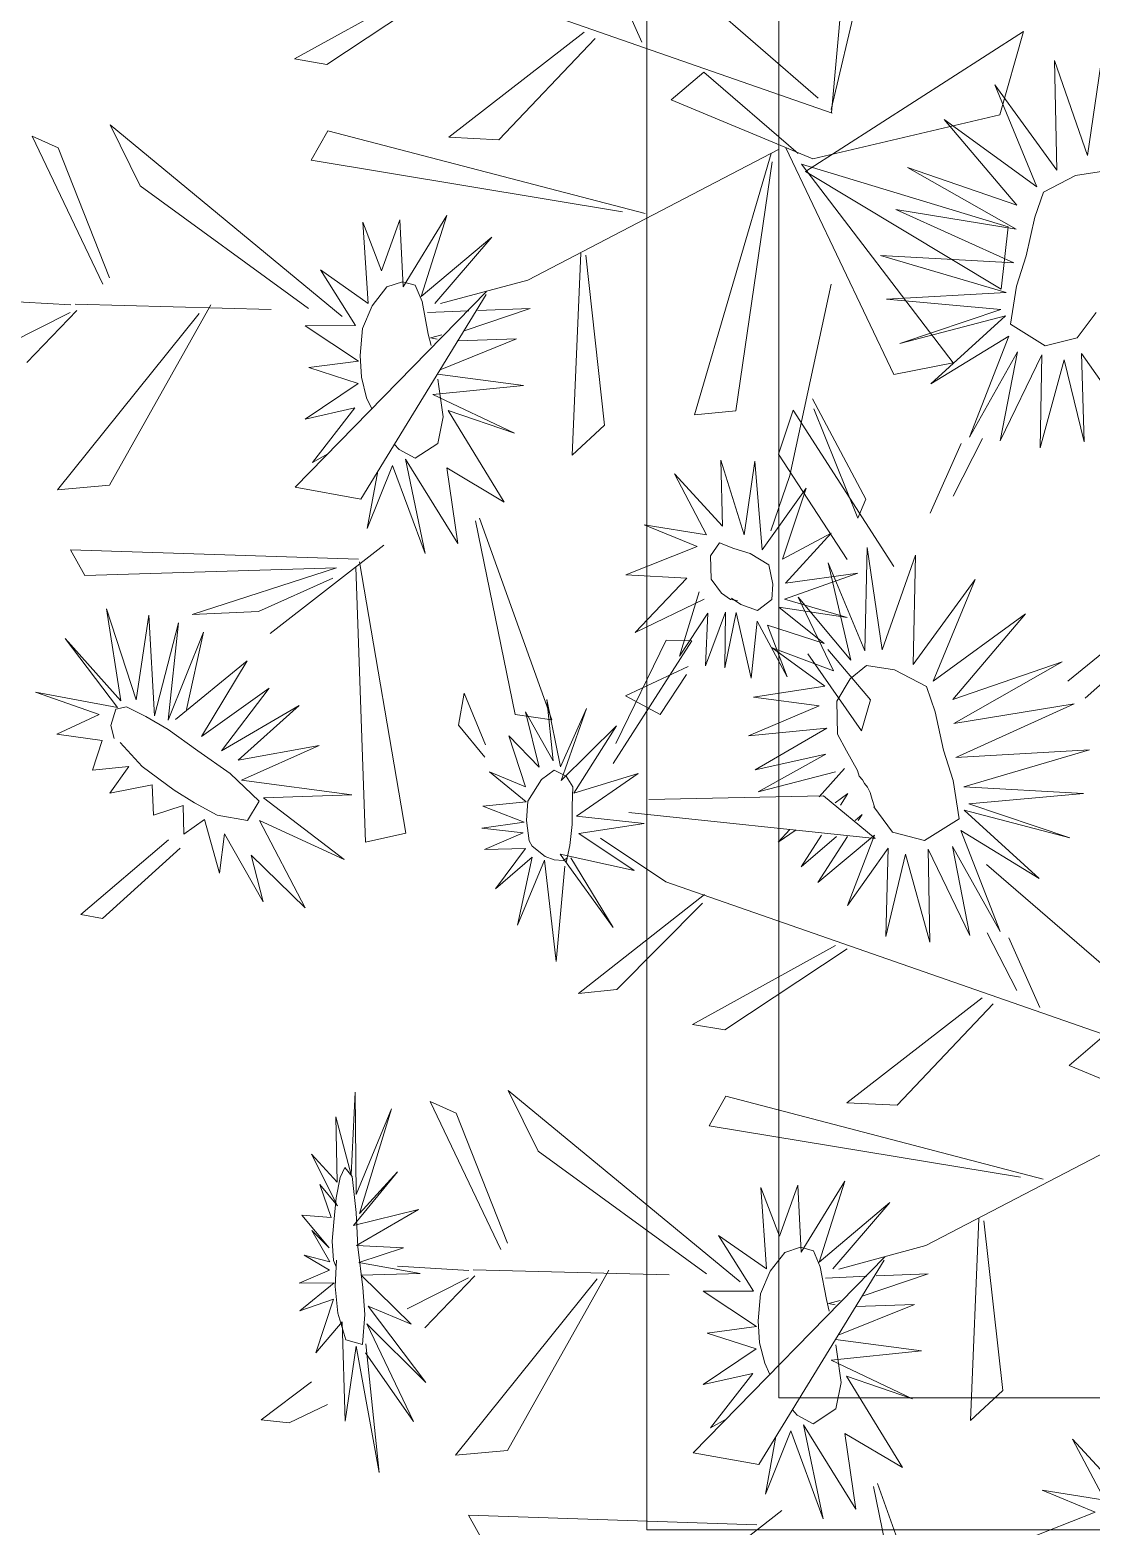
# Model space of a CAD drawing. Header units: inches. Extents: x 15 to 22798, y 21 to 21519.
# Drawn here: x 6866.84 to 6889.14, y 15019.74 to 15051.2 of the extents above; entities that cross this region are included whole.
import ezdxf

# ---------------------------------------------------------------- set-up
doc = ezdxf.new("R2010")
doc.units = ezdxf.units.IN
doc.header["$MEASUREMENT"] = 0
doc.layers.add('ARREDAMENTO', color=8, linetype='Continuous', lineweight=13)

msp = doc.modelspace()

# ---------------------------------------------------------------- linework, layer by layer
at = {"layer": 'ARREDAMENTO', "linetype": 'Continuous'}
for p, q in [((6884.876, 15054.592), (6883.682, 15049.521)), ((6883.687, 15049.463), (6884.091, 15054.015)), ((6878.576, 15053.951), (6883.409, 15049.764)), ((6871.84, 15053.58), (6883.703, 15049.446)), ((6875.402, 15052.244), (6872.4, 15050.587)), ((6873.079, 15050.469), (6875.648, 15052.175)), ((6879.698, 15050.942), (6879.046, 15052.404)), ((6878.488, 15051.147), (6875.644, 15048.939)), ((6876.697, 15048.885), (6878.716, 15051.018)), ((6883.142, 15048.219), (6887.721, 15051.16)), ((6887.721, 15051.16), (6887.223, 15049.409)), ((6872.4, 15050.587), (6873.079, 15050.469)), ((6888.374, 15050.551), (6889.071, 15048.556)), ((6888.421, 15048.249), (6888.374, 15050.551)), ((6889.071, 15048.556), (6889.383, 15050.707)), ((6880.317, 15049.723), (6881, 15050.31)), ((6881, 15050.31), (6882.989, 15048.6)), ((6887.118, 15050.039), (6888.421, 15048.249)), ((6888.001, 15047.9), (6887.118, 15050.039)), ((6883.297, 15048.483), (6880.317, 15049.723)), ((6887.223, 15049.409), (6883.297, 15048.483)), ((6886.056, 15049.312), (6888.001, 15047.9)), ((6887.584, 15047.51), (6886.056, 15049.312)), ((6868.526, 15049.198), (6873.401, 15045.171)), ((6869.151, 15047.921), (6868.526, 15049.198)), ((6872.747, 15048.456), (6873.099, 15049.075)), ((6873.099, 15049.075), (6879.767, 15047.335)), ((6866.882, 15048.962), (6867.432, 15048.718)), ((6868.368, 15045.853), (6866.882, 15048.962)), ((6867.432, 15048.718), (6868.511, 15045.987)), ((6875.644, 15048.939), (6876.697, 15048.885)), ((6877.304, 15045.936), (6882.575, 15048.685)), ((6882.725, 15048.72), (6884.995, 15043.953)), ((6879.29, 15047.374), (6872.747, 15048.456)), ((6882.421, 15048.597), (6880.809, 15043.101)), ((6881.676, 15043.191), (6882.442, 15048.422)), ((6883.057, 15048.376), (6887.398, 15047.054)), ((6886.244, 15044.196), (6883.057, 15048.376)), ((6887.252, 15045.746), (6883.142, 15048.219)), ((6885.286, 15048.304), (6887.584, 15047.51)), ((6887.567, 15047.008), (6885.286, 15048.304)), ((6872.693, 15045.342), (6869.151, 15047.921)), ((6887.519, 15046.296), (6885.036, 15047.421)), ((6885.036, 15047.421), (6887.567, 15047.008)), ((6873.833, 15047.154), (6874.224, 15046.131)), ((6873.949, 15045.447), (6873.833, 15047.154)), ((6874.224, 15046.131), (6874.615, 15047.206)), ((6874.615, 15047.206), (6874.681, 15045.794)), ((6874.681, 15045.794), (6875.599, 15047.291)), ((6875.599, 15047.291), (6875.058, 15045.589)), ((6875.058, 15045.589), (6876.549, 15046.84)), ((6876.549, 15046.84), (6875.349, 15045.447)), ((6887.398, 15047.054), (6887.252, 15045.746)), ((6878.418, 15046.504), (6878.238, 15042.256)), ((6878.917, 15042.889), (6878.524, 15046.459)), ((6884.713, 15046.455), (6887.519, 15046.296)), ((6887.355, 15045.675), (6884.713, 15046.455)), ((6872.942, 15046.149), (6873.949, 15045.447)), ((6873.679, 15044.979), (6872.942, 15046.149)), ((6874.337, 15045.793), (6874.668, 15045.901)), ((6874.668, 15045.901), (6874.937, 15045.827)), ((6874.937, 15045.827), (6875.082, 15045.487)), ((6877.304, 15045.936), (6875.471, 15045.442)), ((6882.808, 15041.825), (6883.676, 15045.85)), ((6872.415, 15041.58), (6876.436, 15045.698)), ((6876.427, 15045.632), (6873.791, 15041.333)), ((6874.028, 15045.397), (6874.337, 15045.793)), ((6884.839, 15045.536), (6887.355, 15045.675)), ((6887.247, 15045.32), (6884.839, 15045.536)), ((6867.696, 15045.414), (6866.196, 15045.503)), ((6867.686, 15045.255), (6866.397, 15044.604)), ((6866.77, 15044.204), (6867.821, 15045.3)), ((6870.397, 15045.236), (6867.415, 15041.528)), ((6867.79, 15045.427), (6871.905, 15045.318)), ((6868.507, 15041.624), (6870.638, 15045.419)), ((6873.828, 15044.922), (6874.028, 15045.397)), ((6875.082, 15045.487), (6875.21, 15044.803)), ((6876.065, 15045.289), (6875.192, 15045.253)), ((6875.962, 15044.873), (6877.354, 15045.342)), ((6876.255, 15045.297), (6877.354, 15045.342)), ((6885.123, 15044.606), (6887.247, 15045.32)), ((6872.624, 15044.976), (6873.679, 15044.979)), ((6873.742, 15044.234), (6872.624, 15044.976)), ((6873.776, 15044.35), (6873.828, 15044.922)), ((6887.346, 15045.184), (6885.123, 15044.606)), ((6885.771, 15043.752), (6887.346, 15045.184)), ((6875.271, 15044.558), (6875.21, 15044.803)), ((6875.498, 15044.783), (6875.255, 15044.721)), ((6875.255, 15044.721), (6875.395, 15044.693)), ((6875.457, 15044.05), (6877.065, 15044.7)), ((6875.83, 15044.658), (6877.065, 15044.7)), ((6887.414, 15044.756), (6885.771, 15043.752)), ((6886.587, 15042.633), (6887.414, 15044.756)), ((6873.806, 15043.893), (6873.776, 15044.35)), ((6887.593, 15044.426), (6886.587, 15042.633)), ((6887.229, 15042.554), (6887.593, 15044.426)), ((6888.105, 15044.368), (6887.229, 15042.554)), ((6888.07, 15042.413), (6888.105, 15044.368)), ((6888.578, 15044.261), (6888.07, 15042.413)), ((6888.997, 15042.534), (6888.578, 15044.261)), ((6888.944, 15044.391), (6888.997, 15042.534)), ((6889.797, 15043.182), (6888.944, 15044.391)), ((6872.703, 15044.098), (6873.742, 15044.234)), ((6873.735, 15043.762), (6872.703, 15044.098)), ((6875.402, 15043.959), (6877.211, 15043.719)), ((6884.995, 15043.953), (6886.244, 15044.196)), ((6872.62, 15043.012), (6873.735, 15043.762)), ((6873.915, 15043.463), (6873.806, 15043.893)), ((6877.211, 15043.719), (6875.309, 15043.528)), ((6875.408, 15043.852), (6875.431, 15043.698)), ((6875.431, 15043.698), (6875.523, 15043.059)), ((6874.023, 15043.227), (6873.915, 15043.463)), ((6875.309, 15043.528), (6877.025, 15042.717)), ((6883.287, 15043.44), (6884.405, 15041.327)), ((6873.668, 15043.249), (6872.62, 15043.012)), ((6872.777, 15042.101), (6873.668, 15043.249)), ((6875.523, 15043.059), (6875.41, 15042.5)), ((6875.631, 15043.194), (6876.809, 15041.27)), ((6877.025, 15042.717), (6875.631, 15043.194)), ((6880.809, 15043.101), (6881.676, 15043.191)), ((6882.882, 15043.205), (6882.575, 15042.279)), ((6884.994, 15039.916), (6882.882, 15043.205)), ((6884.239, 15040.933), (6883.318, 15043.231)), ((6878.238, 15042.256), (6878.917, 15042.889)), ((6874.497, 15042.484), (6874.597, 15042.372)), ((6874.934, 15042.19), (6874.597, 15042.372)), ((6875.41, 15042.5), (6874.934, 15042.19)), ((6885.757, 15041.038), (6886.409, 15042.501)), ((6886.243, 15041.393), (6886.862, 15042.606)), ((6873.101, 15042.283), (6872.777, 15042.101)), ((6874.731, 15042.17), (6875.143, 15040.191)), ((6875.832, 15040.396), (6874.731, 15042.17)), ((6881.363, 15042.153), (6881.398, 15040.766)), ((6881.849, 15040.584), (6881.363, 15042.153)), ((6882.078, 15042.132), (6881.849, 15040.584)), ((6882.23, 15040.262), (6882.078, 15042.132)), ((6882.575, 15042.279), (6884.014, 15040.062)), ((6874.461, 15042.041), (6873.929, 15040.712)), ((6874.151, 15041.92), (6873.929, 15040.712)), ((6875.143, 15040.191), (6874.461, 15042.041)), ((6875.601, 15041.986), (6875.832, 15040.396)), ((6876.809, 15041.27), (6875.601, 15041.986)), ((6880.387, 15041.866), (6881.062, 15040.581)), ((6881.398, 15040.766), (6880.387, 15041.866)), ((6882.808, 15041.825), (6882.411, 15040.663)), ((6867.415, 15041.528), (6868.507, 15041.624)), ((6873.791, 15041.333), (6872.415, 15041.58)), ((6883.157, 15041.559), (6882.23, 15040.262)), ((6882.653, 15040.072), (6883.157, 15041.559)), ((6884.405, 15041.327), (6884.239, 15040.933)), ((6876.204, 15040.873), (6877.037, 15036.804)), ((6877.811, 15036.688), (6876.287, 15040.932)), ((6879.75, 15040.79), (6880.863, 15040.332)), ((6881.062, 15040.581), (6879.75, 15040.79)), ((6883.681, 15040.615), (6882.653, 15040.072)), ((6882.722, 15039.561), (6883.681, 15040.615)), ((6873.747, 15040.067), (6867.688, 15040.265)), ((6867.688, 15040.265), (6867.992, 15039.726)), ((6871.888, 15038.504), (6874.278, 15040.366)), ((6880.863, 15040.332), (6879.365, 15039.74)), ((6884.439, 15040.312), (6884.389, 15038.145)), ((6884.751, 15038.161), (6884.439, 15040.312)), ((6867.992, 15039.726), (6873.28, 15039.89)), ((6873.28, 15039.89), (6870.247, 15038.904)), ((6873.888, 15034.12), (6873.687, 15039.898)), ((6873.766, 15040.01), (6874.74, 15034.31)), ((6883.619, 15039.991), (6884.091, 15037.946)), ((6884.389, 15038.145), (6883.619, 15039.991)), ((6885.449, 15040.156), (6884.751, 15038.161)), ((6885.402, 15037.854), (6885.449, 15040.156)), ((6871.64, 15038.971), (6873.203, 15039.667)), ((6879.365, 15039.74), (6880.645, 15039.67)), ((6880.645, 15039.67), (6879.561, 15038.53)), ((6882.697, 15039.225), (6884.242, 15039.773)), ((6884.242, 15039.773), (6882.722, 15039.561)), ((6886.705, 15039.644), (6885.402, 15037.854)), ((6885.822, 15037.505), (6886.705, 15039.644)), ((6879.561, 15038.53), (6881.007, 15039.229)), ((6880.908, 15039.385), (6880.488, 15038.033)), ((6884.016, 15038.84), (6882.697, 15039.225)), ((6882.983, 15039.267), (6883.73, 15037.718)), ((6884.091, 15037.946), (6882.983, 15039.267)), ((6890.833, 15039.278), (6888.655, 15037.502)), ((6868.446, 15039.022), (6869.068, 15037.111)), ((6868.746, 15037.09), (6868.446, 15039.022)), ((6870.247, 15038.904), (6871.64, 15038.971)), ((6880.488, 15038.033), (6881.088, 15038.936)), ((6881.036, 15037.824), (6881.458, 15038.953)), ((6881.088, 15038.936), (6881.036, 15037.824)), ((6881.458, 15038.953), (6881.447, 15037.785)), ((6881.447, 15037.785), (6881.684, 15038.947)), ((6881.684, 15038.947), (6881.995, 15037.57)), ((6882.578, 15039.063), (6884.016, 15038.84)), ((6883.534, 15038.293), (6882.578, 15039.063)), ((6887.766, 15038.917), (6885.822, 15037.505)), ((6886.238, 15037.116), (6887.766, 15038.917)), ((6869.068, 15037.111), (6869.339, 15038.891)), ((6869.339, 15038.891), (6869.454, 15036.777)), ((6869.454, 15036.777), (6869.96, 15038.727)), ((6869.96, 15038.727), (6869.742, 15036.682)), ((6881.995, 15037.57), (6882.121, 15038.764)), ((6882.121, 15038.764), (6882.751, 15037.593)), ((6882.339, 15038.681), (6883.534, 15038.293)), ((6882.751, 15037.593), (6882.339, 15038.681)), ((6889.018, 15037.144), (6890.932, 15038.846)), ((6867.579, 15038.4), (6868.746, 15037.09)), ((6868.676, 15036.95), (6867.579, 15038.4)), ((6869.742, 15036.682), (6870.486, 15038.534)), ((6870.486, 15038.534), (6870.127, 15036.911)), ((6880.753, 15038.355), (6879.097, 15035.77)), ((6879.151, 15036.196), (6880.213, 15038.366)), ((6880.213, 15038.366), (6880.753, 15038.355)), ((6882.44, 15038.205), (6883.543, 15037.399)), ((6883.73, 15037.718), (6882.44, 15038.205)), ((6883.186, 15038.078), (6884.317, 15036.46)), ((6884.507, 15037.108), (6883.609, 15038.17)), ((6869.896, 15036.698), (6871.405, 15037.929)), ((6871.405, 15037.929), (6870.441, 15036.342)), ((6880.673, 15037.813), (6879.359, 15037.195)), ((6888.536, 15037.91), (6886.238, 15037.116)), ((6886.255, 15036.613), (6888.536, 15037.91)), ((6870.441, 15036.342), (6871.864, 15037.358)), ((6871.864, 15037.358), (6870.863, 15036.037)), ((6880.088, 15036.806), (6880.635, 15037.646)), ((6883.543, 15037.399), (6882.046, 15037.171)), ((6866.951, 15037.272), (6868.676, 15036.95)), ((6868.295, 15036.804), (6866.951, 15037.272)), ((6875.844, 15036.579), (6875.967, 15037.251)), ((6875.967, 15037.251), (6876.415, 15036.166)), ((6877.706, 15037.117), (6877.989, 15035.7)), ((6877.833, 15035.826), (6877.706, 15037.117)), ((6879.359, 15037.195), (6880.088, 15036.806)), ((6882.046, 15037.171), (6883.43, 15036.986)), ((6884.317, 15036.46), (6884.507, 15037.108)), ((6888.786, 15037.026), (6886.255, 15036.613)), ((6886.303, 15035.901), (6888.786, 15037.026)), ((6867.401, 15036.388), (6868.295, 15036.804)), ((6868.539, 15036.571), (6868.642, 15036.913)), ((6868.642, 15036.913), (6868.869, 15036.961)), ((6868.869, 15036.961), (6869.273, 15036.758)), ((6869.273, 15036.758), (6869.74, 15036.487)), ((6870.863, 15036.037), (6872.5, 15036.991)), ((6872.5, 15036.991), (6871.217, 15035.843)), ((6877.037, 15036.804), (6877.811, 15036.688)), ((6877.253, 15036.861), (6877.833, 15035.826)), ((6877.542, 15035.696), (6877.253, 15036.861)), ((6877.989, 15035.7), (6878.539, 15036.926)), ((6878.539, 15036.926), (6878.005, 15035.419)), ((6883.43, 15036.986), (6881.942, 15036.354)), ((6868.609, 15036.299), (6868.539, 15036.571)), ((6869.74, 15036.487), (6870.367, 15036.041)), ((6876.399, 15035.907), (6875.844, 15036.579)), ((6878.005, 15035.419), (6879.165, 15036.567)), ((6879.165, 15036.567), (6878.273, 15035.15)), ((6881.942, 15036.354), (6883.59, 15036.517)), ((6883.59, 15036.517), (6882.085, 15035.638)), ((6868.359, 15036.258), (6867.401, 15036.388)), ((6868.154, 15035.636), (6868.359, 15036.258)), ((6869.198, 15035.708), (6868.734, 15036.214)), ((6871.217, 15035.843), (6872.915, 15036.152)), ((6872.915, 15036.152), (6871.282, 15035.423)), ((6876.904, 15036.357), (6877.542, 15035.696)), ((6877.257, 15035.279), (6876.904, 15036.357)), ((6870.367, 15036.041), (6871.045, 15035.565)), ((6882.085, 15035.638), (6883.567, 15035.97)), ((6883.567, 15035.97), (6882.143, 15035.18)), ((6889.109, 15036.06), (6886.303, 15035.901)), ((6886.468, 15035.281), (6889.109, 15036.06)), ((6868.913, 15035.708), (6868.154, 15035.636)), ((6868.52, 15035.148), (6868.913, 15035.708)), ((6869.872, 15035.214), (6869.198, 15035.708)), ((6871.045, 15035.565), (6871.655, 15034.98)), ((6876.494, 15035.601), (6877.257, 15035.279)), ((6877.27, 15034.968), (6876.494, 15035.601)), ((6877.589, 15035.439), (6877.859, 15035.633)), ((6877.859, 15035.633), (6878.111, 15035.51)), ((6878.111, 15035.51), (6878.247, 15035.282)), ((6878.273, 15035.15), (6879.62, 15035.562)), ((6879.62, 15035.562), (6878.327, 15034.669)), ((6882.143, 15035.18), (6883.77, 15035.599)), ((6883.429, 15035.074), (6883.962, 15035.667)), ((6869.405, 15035.325), (6868.52, 15035.148)), ((6869.433, 15034.69), (6869.405, 15035.325)), ((6870.296, 15034.944), (6869.872, 15035.214)), ((6871.282, 15035.423), (6873.604, 15035.114)), ((6877.302, 15034.979), (6877.589, 15035.439)), ((6878.247, 15035.282), (6878.235, 15034.878)), ((6883.761, 15034.949), (6884.032, 15035.139)), ((6883.879, 15034.899), (6884.032, 15035.139)), ((6888.984, 15035.142), (6886.468, 15035.281)), ((6886.575, 15034.925), (6888.984, 15035.142)), ((6870.058, 15034.891), (6869.433, 15034.69)), ((6870.073, 15034.289), (6870.058, 15034.891)), ((6870.773, 15034.69), (6870.296, 15034.944)), ((6871.655, 15034.98), (6871.412, 15034.575)), ((6873.604, 15035.114), (6871.747, 15035.052)), ((6871.747, 15035.052), (6873.446, 15033.758)), ((6876.357, 15034.875), (6877.27, 15034.968)), ((6877.228, 15034.536), (6876.357, 15034.875)), ((6877.274, 15034.574), (6877.302, 15034.979)), ((6878.235, 15034.878), (6878.238, 15034.493)), ((6879.847, 15035.013), (6883.518, 15035.093)), ((6883.518, 15035.093), (6884.607, 15034.198)), ((6888.699, 15034.211), (6886.575, 15034.925)), ((6870.506, 15034.596), (6870.073, 15034.289)), ((6870.82, 15033.467), (6870.506, 15034.596)), ((6871.412, 15034.575), (6870.773, 15034.69)), ((6871.66, 15034.573), (6872.626, 15032.736)), ((6873.446, 15033.758), (6871.66, 15034.573)), ((6876.334, 15034.414), (6877.228, 15034.536)), ((6877.334, 15034.149), (6877.274, 15034.574)), ((6878.327, 15034.669), (6879.75, 15034.51)), ((6879.75, 15034.51), (6878.372, 15034.299)), ((6884.607, 15034.198), (6879.424, 15034.74)), ((6884.185, 15034.575), (6884.328, 15034.698)), ((6884.247, 15034.573), (6884.328, 15034.698)), ((6886.477, 15034.789), (6888.699, 15034.211)), ((6888.052, 15033.357), (6886.477, 15034.789)), ((6870.928, 15034.295), (6870.82, 15033.467)), ((6871.738, 15032.867), (6870.928, 15034.295)), ((6874.74, 15034.31), (6873.888, 15034.12)), ((6877.203, 15034.313), (6876.334, 15034.414)), ((6876.39, 15033.968), (6877.203, 15034.313)), ((6878.238, 15034.493), (6878.187, 15034.047)), ((6878.372, 15034.299), (6879.541, 15033.523)), ((6880.207, 15033.282), (6878.832, 15034.202)), ((6882.809, 15034.384), (6882.567, 15034.116)), ((6882.942, 15034.378), (6882.567, 15034.116)), ((6883.476, 15034.268), (6883.051, 15033.602)), ((6883.793, 15034.239), (6883.051, 15033.602)), ((6883.398, 15033.272), (6884.587, 15034.267)), ((6884.026, 15034.235), (6883.398, 15033.272)), ((6884.587, 15034.267), (6884.025, 15032.787)), ((6886.408, 15034.361), (6888.052, 15033.357)), ((6887.235, 15032.238), (6886.408, 15034.361)), ((6869.748, 15034.169), (6867.904, 15032.595)), ((6868.362, 15032.513), (6869.995, 15033.994)), ((6877.255, 15033.983), (6876.39, 15033.968)), ((6876.626, 15033.137), (6877.255, 15033.983)), ((6877.396, 15034.037), (6877.334, 15034.149)), ((6877.666, 15033.816), (6877.396, 15034.037)), ((6878.187, 15034.047), (6878.112, 15033.694)), ((6884.025, 15032.787), (6884.878, 15033.996)), ((6884.878, 15033.996), (6884.825, 15032.139)), ((6885.717, 15033.973), (6886.593, 15032.159)), ((6885.752, 15032.018), (6885.717, 15033.973)), ((6886.23, 15034.031), (6887.235, 15032.238)), ((6886.593, 15032.159), (6886.23, 15034.031)), ((6871.485, 15033.844), (6871.738, 15032.867)), ((6872.626, 15032.736), (6871.485, 15033.844)), ((6877.393, 15033.803), (6876.626, 15033.137)), ((6877.084, 15032.371), (6877.393, 15033.803)), ((6877.651, 15033.741), (6877.084, 15032.371)), ((6877.902, 15031.611), (6877.651, 15033.741)), ((6877.855, 15033.748), (6877.666, 15033.816)), ((6878.044, 15033.736), (6877.855, 15033.748)), ((6878.08, 15033.614), (6877.902, 15031.611)), ((6877.985, 15033.866), (6879.095, 15032.327)), ((6879.541, 15033.523), (6877.985, 15033.866)), ((6878.137, 15033.787), (6878.044, 15033.736)), ((6879.095, 15032.327), (6878.207, 15033.792)), ((6884.825, 15032.139), (6885.245, 15033.866)), ((6885.245, 15033.866), (6885.752, 15032.018)), ((6886.944, 15033.652), (6891.776, 15029.465)), ((6880.207, 15033.282), (6892.07, 15029.148)), ((6881.014, 15033.022), (6878.365, 15030.935)), ((6879.174, 15031.021), (6880.977, 15032.838)), ((6867.904, 15032.595), (6868.362, 15032.513)), ((6887.579, 15030.999), (6886.961, 15032.211)), ((6888.065, 15030.643), (6887.413, 15032.106)), ((6883.77, 15031.946), (6880.767, 15030.288)), ((6881.446, 15030.171), (6884.015, 15031.877)), ((6878.365, 15030.935), (6879.174, 15031.021)), ((6886.855, 15030.849), (6884.012, 15028.64)), ((6885.064, 15028.587), (6887.084, 15030.72)), ((6880.767, 15030.288), (6881.446, 15030.171)), ((6888.684, 15029.425), (6889.367, 15030.011)), ((6891.664, 15028.184), (6888.684, 15029.425)), ((6873.589, 15027.124), (6873.675, 15028.86)), ((6873.675, 15028.86), (6873.696, 15026.712)), ((6876.893, 15028.9), (6881.769, 15024.873)), ((6877.518, 15027.623), (6876.893, 15028.9)), ((6875.249, 15028.664), (6875.8, 15028.42)), ((6876.736, 15025.555), (6875.249, 15028.664)), ((6881.114, 15028.158), (6881.467, 15028.777)), ((6881.467, 15028.777), (6888.134, 15027.037)), ((6884.012, 15028.64), (6885.064, 15028.587)), ((6873.268, 15028.347), (6873.589, 15027.124)), ((6873.294, 15026.971), (6873.268, 15028.347)), ((6873.696, 15026.712), (6874.439, 15028.512)), ((6874.439, 15028.512), (6873.765, 15026.31)), ((6875.8, 15028.42), (6876.878, 15025.689)), ((6885.672, 15025.638), (6890.942, 15028.386)), ((6887.658, 15027.076), (6881.114, 15028.158)), ((6881.06, 15025.044), (6877.518, 15027.623)), ((6872.753, 15027.557), (6873.294, 15026.971)), ((6873.3, 15026.473), (6872.753, 15027.557)), ((6874.563, 15027.187), (6873.639, 15026.062)), ((6873.765, 15026.31), (6874.563, 15027.187)), ((6883.049, 15025.496), (6883.966, 15026.993)), ((6883.966, 15026.993), (6883.425, 15025.291)), ((6872.932, 15026.921), (6873.3, 15026.473)), ((6873.168, 15026.229), (6872.932, 15026.921)), ((6882.2, 15026.856), (6882.592, 15025.833)), ((6882.317, 15025.149), (6882.2, 15026.856)), ((6882.592, 15025.833), (6882.982, 15026.908)), ((6882.982, 15026.908), (6883.049, 15025.496)), ((6873.639, 15026.062), (6875.002, 15026.393)), ((6875.002, 15026.393), (6873.704, 15025.638)), ((6883.425, 15025.291), (6884.916, 15026.542)), ((6884.916, 15026.542), (6883.716, 15025.149)), ((6872.556, 15026.277), (6873.168, 15026.229)), ((6873.126, 15025.593), (6872.556, 15026.277)), ((6886.786, 15026.205), (6886.606, 15021.958)), ((6887.285, 15022.591), (6886.891, 15026.161)), ((6872.764, 15025.955), (6873.126, 15025.593)), ((6873.143, 15025.299), (6872.764, 15025.955)), ((6881.31, 15025.85), (6882.317, 15025.149)), ((6882.046, 15024.681), (6881.31, 15025.85)), ((6872.6, 15025.435), (6873.143, 15025.299)), ((6873.136, 15025.117), (6872.6, 15025.435)), ((6873.704, 15025.638), (6874.692, 15025.593)), ((6874.692, 15025.593), (6873.748, 15025.281)), ((6880.782, 15021.282), (6884.804, 15025.4)), ((6882.396, 15025.098), (6882.704, 15025.495)), ((6882.704, 15025.495), (6883.035, 15025.603)), ((6883.035, 15025.603), (6883.305, 15025.529)), ((6883.305, 15025.529), (6883.449, 15025.189)), ((6885.672, 15025.638), (6883.839, 15025.144)), ((6872.5, 15024.846), (6873.136, 15025.117)), ((6873.748, 15025.281), (6875.042, 15025.048)), ((6876.063, 15025.116), (6874.564, 15025.204)), ((6876.157, 15025.129), (6880.273, 15025.02)), ((6876.874, 15021.326), (6879.005, 15025.121)), ((6884.795, 15025.333), (6882.158, 15021.035)), ((6882.196, 15024.623), (6882.396, 15025.098)), ((6883.449, 15025.189), (6883.578, 15024.505)), ((6873.232, 15024.855), (6872.5, 15024.846)), ((6872.513, 15024.267), (6873.232, 15024.855)), ((6875.042, 15025.048), (6873.801, 15025.012)), ((6873.801, 15025.012), (6874.85, 15023.984)), ((6876.054, 15024.957), (6874.765, 15024.305)), ((6875.138, 15023.906), (6876.189, 15025.002)), ((6878.764, 15024.938), (6875.782, 15021.23)), ((6884.432, 15024.991), (6883.559, 15024.955)), ((6884.33, 15024.575), (6885.721, 15025.044)), ((6884.623, 15024.999), (6885.721, 15025.044)), ((6873.221, 15024.508), (6872.513, 15024.267)), ((6872.845, 15023.382), (6873.221, 15024.508)), ((6880.991, 15024.677), (6882.046, 15024.681)), ((6882.109, 15023.936), (6880.991, 15024.677)), ((6882.143, 15024.052), (6882.196, 15024.623)), ((6883.639, 15024.26), (6883.578, 15024.505)), ((6883.866, 15024.485), (6883.623, 15024.422)), ((6873.948, 15024.365), (6875.16, 15022.756)), ((6874.85, 15023.984), (6873.948, 15024.365)), ((6883.623, 15024.422), (6883.762, 15024.395)), ((6883.825, 15023.752), (6885.432, 15024.402)), ((6884.197, 15024.36), (6885.432, 15024.402)), ((6873.403, 15024.032), (6872.845, 15023.382)), ((6873.463, 15021.948), (6873.403, 15024.032)), ((6873.918, 15023.99), (6874.9, 15021.942)), ((6875.16, 15022.756), (6873.918, 15023.99)), ((6881.07, 15023.799), (6882.109, 15023.936)), ((6882.174, 15023.594), (6882.143, 15024.052)), ((6873.696, 15023.522), (6873.463, 15021.948)), ((6874.176, 15020.868), (6873.696, 15023.522)), ((6873.896, 15023.572), (6874.176, 15020.868)), ((6882.103, 15023.463), (6881.07, 15023.799)), ((6882.282, 15023.165), (6882.174, 15023.594)), ((6883.769, 15023.661), (6885.578, 15023.421)), ((6883.775, 15023.554), (6883.798, 15023.4)), ((6874.9, 15021.942), (6873.889, 15023.385)), ((6880.988, 15022.714), (6882.103, 15023.463)), ((6885.578, 15023.421), (6883.677, 15023.23)), ((6883.677, 15023.23), (6885.392, 15022.418)), ((6883.798, 15023.4), (6883.891, 15022.761)), ((6882.035, 15022.951), (6880.988, 15022.714)), ((6881.144, 15021.803), (6882.035, 15022.951)), ((6882.39, 15022.929), (6882.282, 15023.165)), ((6883.999, 15022.895), (6885.176, 15020.971)), ((6885.392, 15022.418), (6883.999, 15022.895)), ((6872.757, 15022.772), (6871.698, 15021.974)), ((6883.891, 15022.761), (6883.778, 15022.202)), ((6886.606, 15021.958), (6887.285, 15022.591)), ((6872.285, 15021.908), (6873.093, 15022.293)), ((6871.698, 15021.974), (6872.285, 15021.908)), ((6881.469, 15021.985), (6881.144, 15021.803)), ((6882.864, 15022.186), (6882.964, 15022.074)), ((6883.301, 15021.892), (6882.964, 15022.074)), ((6883.778, 15022.202), (6883.301, 15021.892)), ((6882.829, 15021.743), (6882.296, 15020.414)), ((6882.518, 15021.621), (6882.296, 15020.414)), ((6883.51, 15019.893), (6882.829, 15021.743)), ((6883.098, 15021.872), (6883.51, 15019.893)), ((6884.2, 15020.098), (6883.098, 15021.872)), ((6883.969, 15021.688), (6884.2, 15020.098)), ((6885.176, 15020.971), (6883.969, 15021.688)), ((6875.782, 15021.23), (6876.874, 15021.326)), ((6888.755, 15021.568), (6889.43, 15020.283)), ((6889.765, 15020.468), (6888.755, 15021.568)), ((6882.158, 15021.035), (6880.782, 15021.282)), ((6884.572, 15020.575), (6885.405, 15016.506)), ((6886.178, 15016.39), (6884.655, 15020.634)), ((6888.117, 15020.492), (6889.231, 15020.033)), ((6889.43, 15020.283), (6888.117, 15020.492)), ((6880.255, 15018.205), (6882.645, 15020.068)), ((6889.231, 15020.033), (6887.733, 15019.442)), ((6876.055, 15019.967), (6876.359, 15019.428)), ((6882.115, 15019.769), (6876.055, 15019.967))]:
    msp.add_line(p, q, dxfattribs=at)
at = {"layer": 'ARREDAMENTO', "elevation": -27.277}
for points in [[(6879.805, 15019.664), (6879.805, 15158.248), (6912.141, 15158.248), (6912.141, 15019.664)], [(6882.576, 15022.436), (6882.576, 15155.476), (6909.369, 15155.476), (6909.369, 15022.436)]]:
    msp.add_lwpolyline(points, close=True, dxfattribs=at)
at = {"layer": 'ARREDAMENTO', "linetype": 'Continuous'}
for points in [[(6889.586, 15046.021), (6889.823, 15046.435), (6890.011, 15046.785), (6890.022, 15047.477), (6889.746, 15047.949), (6889.402, 15048.228), (6888.813, 15048.135), (6888.14, 15047.788), (6887.959, 15047.256), (6887.778, 15046.447), (6887.578, 15045.812), (6887.451, 15045.007), (6888.18, 15044.552), (6888.85, 15044.725), (6889.247, 15045.258)], [(6881.708, 15039.201), (6881.561, 15039.219), (6881.376, 15039.357), (6881.157, 15039.645), (6881.141, 15040.136), (6881.33, 15040.415), (6881.631, 15040.291), (6881.974, 15040.189), (6882.371, 15039.95), (6882.454, 15039.54), (6882.435, 15039.222), (6882.133, 15038.988), (6881.781, 15039.113), (6881.581, 15039.25)], [(6884.236, 15035.626), (6884, 15036.04), (6883.811, 15036.39), (6883.8, 15037.083), (6884.076, 15037.555), (6884.421, 15037.833), (6885.009, 15037.74), (6885.682, 15037.393), (6885.863, 15036.861), (6886.044, 15036.052), (6886.244, 15035.417), (6886.371, 15034.612), (6885.642, 15034.157), (6884.972, 15034.33), (6884.576, 15034.863)], [(6884.236, 15035.626), (6884.269, 15035.51), (6884.335, 15035.431), (6884.379, 15035.351), (6884.446, 15035.273), (6884.499, 15035.165), (6884.544, 15035.018), (6884.587, 15034.865), (6884.576, 15034.863)], [(6873.276, 15025.193), (6873.217, 15025.322), (6873.191, 15025.728), (6873.224, 15026.129), (6873.271, 15026.644), (6873.361, 15027.072), (6873.458, 15027.278), (6873.613, 15027.091), (6873.698, 15026.335), (6873.733, 15025.614), (6873.832, 15024.755), (6873.875, 15024.19), (6873.828, 15023.558), (6873.475, 15023.657), (6873.308, 15024.216), (6873.254, 15024.779), (6873.281, 15025.332)]]:
    msp.add_lwpolyline(points, dxfattribs=at)

doc.saveas('drawing.dxf')
